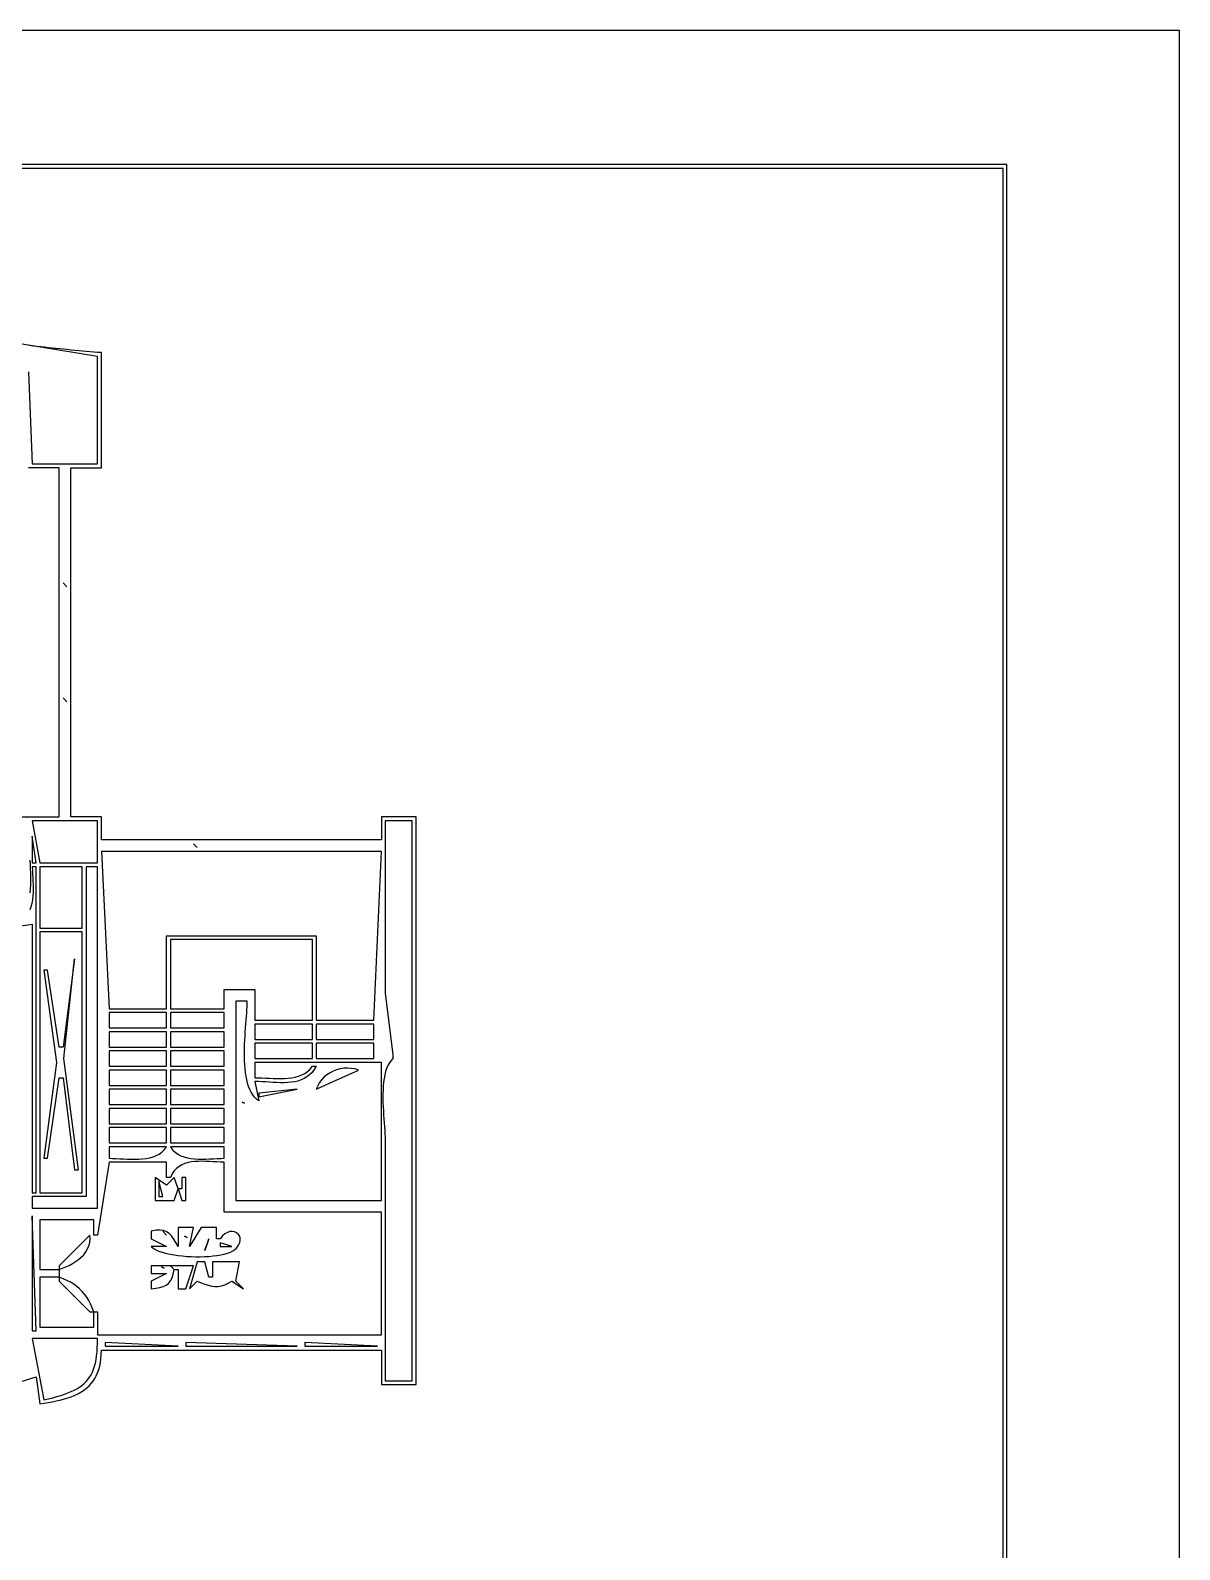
# Model space of a CAD drawing. Extents: x 0 to 1224, y 0 to 792.
# Drawn here: x 924.5 to 1224, y 396 to 792 of the extents above; entities that cross this region are included whole.
import ezdxf

# ---------------------------------------------------------------- set-up
doc = ezdxf.new("R2010")
doc.units = 0
doc.layers.add('C7', color=7, linetype='CONTINUOUS')

msp = doc.modelspace()

# ---------------------------------------------------------------- linework, layer by layer
at = {"layer": 'C7'}
for points in [[(0, 792), (0, 0), (1224, 0), (1224, 792), (0, 792)], [(45, 757), (45, 36), (1179, 36), (1179, 757), (45, 757)], [(46, 756), (46, 37), (1178, 37), (1178, 756), (46, 756)], [(924, 703), (925, 679), (942, 679), (942, 707), (795, 731.0803)], [(836, 413), (926, 441), (927, 434), (928.0982, 434.1687), (929.1661, 434.3477), (930.2026, 434.5394), (931.2067, 434.7462), (932.1774, 434.9705), (933.1136, 435.2148), (934.0142, 435.4814), (934.8783, 435.7727), (935.7049, 436.0913), (936.4928, 436.4394), (937.241, 436.8195), (937.9486, 437.234), (938.6144, 437.6853), (939.2374, 438.1759), (939.8166, 438.7081), (940.351, 439.2843), (940.8394, 439.907), (941.281, 440.5786), (941.6746, 441.3014), (942.0192, 442.078), (942.3138, 442.9106), (942.5573, 443.8018), (942.7487, 444.7539), (942.887, 445.7694), (942.9711, 446.8506), (943, 448), (1016, 448), (1016, 439), (1025, 439), (1025, 587), (1016, 587), (1016, 581), (943, 581), (943, 587), (935, 587), (935, 678), (943, 678), (943, 708), (942.0143, 708.0789), (941.0285, 708.1599), (940.0424, 708.2429), (939.0562, 708.3279), (938.0698, 708.4149), (937.0832, 708.5038), (936.0965, 708.5947), (935.1095, 708.6876), (934.1224, 708.7824), (933.1351, 708.879), (932.1477, 708.9775), (931.1601, 709.0779), (930.1724, 709.1801), (929.1845, 709.2841), (928.1964, 709.39), (927.2082, 709.4976), (926.2198, 709.6069), (925.2314, 709.718), (924.2427, 709.8308)], [(900, 587), (932, 587), (932, 678), (924, 678)], [(933, 648), (934, 647), (933, 648)], [(933, 618), (934, 617), (933, 618)], [(925, 586), (927, 575), (942, 575), (942, 586), (925, 586)], [(1017, 586), (1017, 541), (1019, 525), (1019, 524), (1018.4911, 523.4803), (1018.048, 522.8751), (1017.6667, 522.1914), (1017.3433, 521.436), (1017.0739, 520.6159), (1016.8546, 519.7381), (1016.6815, 518.8096), (1016.5505, 517.8372), (1016.4579, 516.8281), (1016.3997, 515.789), (1016.372, 514.727), (1016.3708, 513.649), (1016.3922, 512.5621), (1016.4323, 511.473), (1016.4872, 510.3889), (1016.553, 509.3166), (1016.6258, 508.2631), (1016.7015, 507.2354), (1016.7764, 506.2404), (1016.8464, 505.2851), (1016.9077, 504.3765), (1016.9563, 503.5214), (1016.9884, 502.7269), (1017, 502), (1017, 440), (1024, 440), (1024, 586), (1017, 586)], [(925, 582), (925, 575), (926, 575), (925, 582)], [(967, 580), (968, 579), (967, 580)], [(924.4534, 567.1586), (924.546, 568.1664), (924.6041, 569.204), (924.6316, 570.2645), (924.6326, 571.3411), (924.6108, 572.4269), (924.5703, 573.5149), (924.5151, 574.5982), (924.4489, 575.67)], [(943, 578), (945, 537), (960, 537), (960, 556), (999, 556), (999, 534), (1014, 534), (1016, 578), (943, 578)], [(918, 558), (925, 559), (925, 489), (926, 489), (926, 574), (925, 574), (925.0146, 573.0922), (925.0515, 572.1531), (925.1002, 571.1905), (925.15, 570.212), (925.1905, 569.225), (925.211, 568.2374), (925.2011, 567.2567), (925.1501, 566.2905), (925.0476, 565.3465), (924.8829, 564.4323), (924.6456, 563.5555), (924.3251, 562.7238)], [(939, 574), (939, 488), (925, 488), (925, 485), (942, 485), (942, 574), (939, 574)], [(927, 574), (927, 558), (938, 558), (938, 574), (927, 574)], [(927, 557), (927, 489), (938, 489), (938, 530), (938, 557), (927, 557)], [(961, 555), (961, 537), (975, 537), (975, 542), (983, 542), (983, 534), (998, 534), (998, 555), (961, 555)], [(936, 550), (933, 527), (932, 527), (929, 547), (928, 547), (931.2824, 523), (928, 498), (929, 498), (932, 519), (933, 519), (936, 495), (937, 495), (933.2091, 524), (936, 550)], [(978, 539), (978, 487), (1016, 487), (1016, 523), (983, 523), (983, 519), (983.9068, 518.986), (984.842, 518.9503), (985.7992, 518.9018), (986.7723, 518.8498), (987.7549, 518.8034), (988.7407, 518.7716), (989.7235, 518.7636), (990.6969, 518.7886), (991.6546, 518.8556), (992.5905, 518.9738), (993.4982, 519.1522), (994.3713, 519.4001), (995.2038, 519.7265), (995.9891, 520.1406), (996.7211, 520.6514), (997.3935, 521.2682), (998, 522), (999, 522), (998.4818, 521.1229), (997.9019, 520.369), (997.2646, 519.7294), (996.5747, 519.1957), (995.8365, 518.759), (995.0548, 518.4109), (994.234, 518.1425), (993.3787, 517.9453), (992.4936, 517.8106), (991.583, 517.7298), (990.6517, 517.6943), (989.7041, 517.6953), (988.7449, 517.7242), (987.7786, 517.7724), (986.8097, 517.8313), (985.8428, 517.8921), (984.8825, 517.9462), (983.9334, 517.9851), (983, 518), (984, 513), (983.4209, 513.4368), (982.9018, 513.953), (982.4396, 514.5435), (982.0315, 515.203), (981.6746, 515.9265), (981.3661, 516.7086), (981.103, 517.5443), (980.8825, 518.4283), (980.7018, 519.3556), (980.5579, 520.3208), (980.4479, 521.3189), (980.3691, 522.3446), (980.3184, 523.3929), (980.2931, 524.4584), (980.2903, 525.5361), (980.3071, 526.6207), (980.3406, 527.7071), (980.3879, 528.7902), (980.4462, 529.8646), (980.5126, 530.9254), (980.5842, 531.9672), (980.6582, 532.9849), (980.7316, 533.9734), (980.8016, 534.9275), (980.8654, 535.8419), (980.9199, 536.7115), (980.9625, 537.5312), (980.9901, 538.2957), (981, 539), (978, 539)], [(945, 536), (945, 532), (960, 532), (960, 536), (945, 536)], [(961, 536), (961, 532), (975, 532), (975, 536), (961, 536)], [(945, 531), (945, 527), (960, 527), (960, 531), (945, 531)], [(961, 531), (961, 527), (975, 527), (975, 531), (961, 531)], [(983, 533), (983, 529), (998, 529), (998, 533), (983, 533)], [(999, 533), (999, 529), (1014, 529), (1014, 533), (999, 533)], [(983, 528), (983, 524), (998, 524), (998, 528), (983, 528)], [(999, 528), (999, 524), (1014, 524), (1014, 528), (999, 528)], [(945, 526), (945, 522), (960, 522), (960, 526), (945, 526)], [(961, 526), (961, 522), (975, 522), (975, 526), (961, 526)], [(945, 521), (945, 517), (960, 517), (960, 521), (945, 521)], [(961, 521), (961, 517), (975, 517), (975, 521), (961, 521)], [(999, 516), (1010, 521), (1009.0508, 521.2772), (1008.0892, 521.4447), (1007.1245, 521.5054), (1006.1662, 521.4623), (1005.2236, 521.3186), (1004.3061, 521.0772), (1003.4233, 520.7414), (1002.5843, 520.314), (1001.7987, 519.7982), (1001.0758, 519.1971), (1000.4251, 518.5136), (999.856, 517.7509), (999.3778, 516.912), (999, 516)], [(945, 516), (945, 512), (960, 512), (960, 516), (945, 516)], [(961, 516), (961, 512), (975, 512), (975, 516), (961, 516)], [(984, 515), (984, 514), (994, 516), (984, 515)], [(945, 511), (945, 507), (960, 507), (960, 511), (945, 511)], [(961, 511), (961, 507), (975, 507), (975, 511), (961, 511)], [(979.6667, 512.6667), (980.3333, 512.3333), (979.6667, 512.6667)], [(945, 506), (945, 502), (960, 502), (960, 506), (945, 506)], [(961, 506), (961, 502), (975, 502), (975, 506), (961, 506)], [(945, 501), (945, 498), (945.8886, 497.9853), (946.8154, 497.9475), (947.7726, 497.8961), (948.7525, 497.8404), (949.7471, 497.7898), (950.7488, 497.7537), (951.7497, 497.7414), (952.742, 497.7625), (953.718, 497.8262), (954.6697, 497.9421), (955.5895, 498.1193), (956.4695, 498.3675), (957.302, 498.6959), (958.079, 499.114), (958.7929, 499.6311), (959.4358, 500.2566), (960, 501), (945, 501)], [(961, 501), (961.5752, 500.2411), (962.226, 499.6076), (962.9447, 499.0891), (963.7237, 498.6748), (964.5555, 498.3543), (965.4322, 498.117), (966.3464, 497.9523), (967.2905, 497.8498), (968.2566, 497.7988), (969.2373, 497.7889), (970.225, 497.8094), (971.2119, 497.8499), (972.1905, 497.8997), (973.1531, 497.9484), (974.0921, 497.9853), (975, 498), (975, 501), (961, 501)], [(945, 497), (942, 478), (941, 478), (941, 482), (927, 482), (927, 469), (932, 469), (932, 467), (927, 467), (927, 454), (941, 454), (941, 458), (942, 458), (942, 452), (1016, 452), (1016, 484), (975, 484), (975, 497), (974.0775, 497.0147), (973.132, 497.0518), (972.1705, 497.1006), (971.2, 497.1502), (970.2277, 497.1901), (969.2606, 497.2094), (968.3059, 497.1975), (967.3707, 497.1436), (966.462, 497.037), (965.587, 496.8669), (964.7527, 496.6228), (963.9663, 496.2937), (963.2347, 495.869), (962.5653, 495.3381), (961.9649, 494.69), (961.4408, 493.9142), (961, 493), (960, 493), (960, 497), (945, 497)], [(957, 493), (957, 487), (961, 487), (962, 487), (963, 490), (964, 487), (965, 487), (965, 493), (964, 493), (964, 490), (963, 490), (962, 493), (960, 491), (957, 493)], [(958, 492), (958, 488), (959, 488), (958, 492)], [(925, 483), (925, 453), (926, 453), (925, 483)], [(978.2283, 474.6095), (978.7589, 475.329), (979.0772, 476.0228), (979.2042, 476.6764), (979.1609, 477.2749), (978.9685, 477.8036), (978.648, 478.248), (978.2204, 478.5932), (977.7069, 478.8246), (977.1285, 478.9275), (976.5062, 478.8872), (975.8611, 478.689), (975.2144, 478.3182), (974.5869, 477.76), (974, 477), (973, 477), (973, 480), (969, 480), (966, 475), (967, 480), (963, 480), (963, 475), (962.3975, 476.089), (961.8235, 477.0233), (961.247, 477.8001), (960.6369, 478.4168), (959.9624, 478.8704), (959.1924, 479.1583), (958.296, 479.2777), (957.2421, 479.2258), (956, 479)], [(940, 478), (932, 470), (932, 469), (932.8798, 469.32), (933.7617, 469.6847), (934.6335, 470.0954), (935.4827, 470.5531), (936.2968, 471.0593), (937.0635, 471.6151), (937.7704, 472.2218), (938.4049, 472.8807), (938.9548, 473.5931), (939.4077, 474.3601), (939.751, 475.183), (939.9724, 476.0631), (940.0596, 477.0017), (940, 478)], [(956, 479), (956, 477), (960, 475), (956, 475), (956.3923, 474.6379), (956.9063, 474.3), (957.5313, 473.9867), (958.257, 473.6987), (959.0728, 473.4367), (959.9684, 473.2012), (960.9333, 472.9929), (961.9569, 472.8124), (963.029, 472.6604), (964.1389, 472.5375), (965.2763, 472.4442), (966.4307, 472.3813), (967.5917, 472.3494), (968.7488, 472.349), (969.8914, 472.3809), (971.0093, 472.4456), (972.0919, 472.5438), (973.1288, 472.676), (974.1095, 472.843), (975.0235, 473.0454), (975.8605, 473.2837), (976.6099, 473.5587), (977.2613, 473.8709), (977.8043, 474.2209), (978.2284, 474.6095)], [(959, 479), (960, 478), (959, 479)], [(964.6667, 477.6667), (965.3333, 477.3333), (964.6667, 477.6667)], [(971, 477), (970, 474), (971, 477)], [(974, 476), (974, 475), (977, 475), (974, 476)], [(956, 470), (956, 468), (960, 468), (956, 466), (956, 464), (957.202, 464.1217), (958.2405, 464.3014), (959.1282, 464.5606), (959.8777, 464.921), (960.5019, 465.4043), (961.0135, 466.0322), (961.4252, 466.8263), (961.7498, 467.8084), (962, 469), (963, 469), (963, 464), (965, 464), (967, 470), (956, 470)], [(958.6667, 469.6667), (959.3333, 469.3333), (958.6667, 469.6667)], [(961, 470), (962, 469), (961, 470)], [(968, 471), (966, 464), (968, 466), (969.0253, 465.5759), (969.9833, 465.2099), (970.8887, 464.9156), (971.7564, 464.7065), (972.6013, 464.5962), (973.438, 464.5982), (974.2814, 464.726), (975.1463, 464.9932), (976.0476, 465.4133), (977, 466), (980, 464), (978, 466), (979, 471), (972, 471), (972, 467), (971, 467), (970, 471), (968, 471)], [(932, 467), (932, 466), (940, 458), (941, 458), (940.6094, 459.053), (940.1783, 460.0361), (939.7042, 460.9519), (939.1842, 461.8032), (938.6157, 462.5925), (937.9961, 463.3225), (937.3225, 463.9961), (936.5925, 464.6157), (935.8032, 465.1842), (934.952, 465.7042), (934.0361, 466.1783), (933.053, 466.6094), (932, 467)], [(925, 451), (928, 435), (929.205, 435.2871), (930.3452, 435.5775), (931.4221, 435.8739), (932.4372, 436.1793), (933.3918, 436.4966), (934.2873, 436.8286), (935.1252, 437.1782), (935.907, 437.5483), (936.634, 437.9418), (937.3076, 438.3616), (937.9294, 438.8105), (938.5007, 439.2914), (939.023, 439.8072), (939.4976, 440.3608), (939.9261, 440.9551), (940.3099, 441.5929), (940.6503, 442.2771), (940.9488, 443.0107), (941.2068, 443.7964), (941.4258, 444.6372), (941.6072, 445.536), (941.7524, 446.4956), (941.8628, 447.5189), (941.94, 448.6088), (941.9852, 449.7682), (942, 451), (925, 451)], [(944, 450), (944, 449), (963, 449), (944, 450)], [(965, 450), (965, 449), (994, 449), (965, 450)], [(996, 450), (996, 449), (1015, 449), (996, 450)]]:
    msp.add_lwpolyline(points, dxfattribs=at)

doc.saveas('drawing.dxf')
